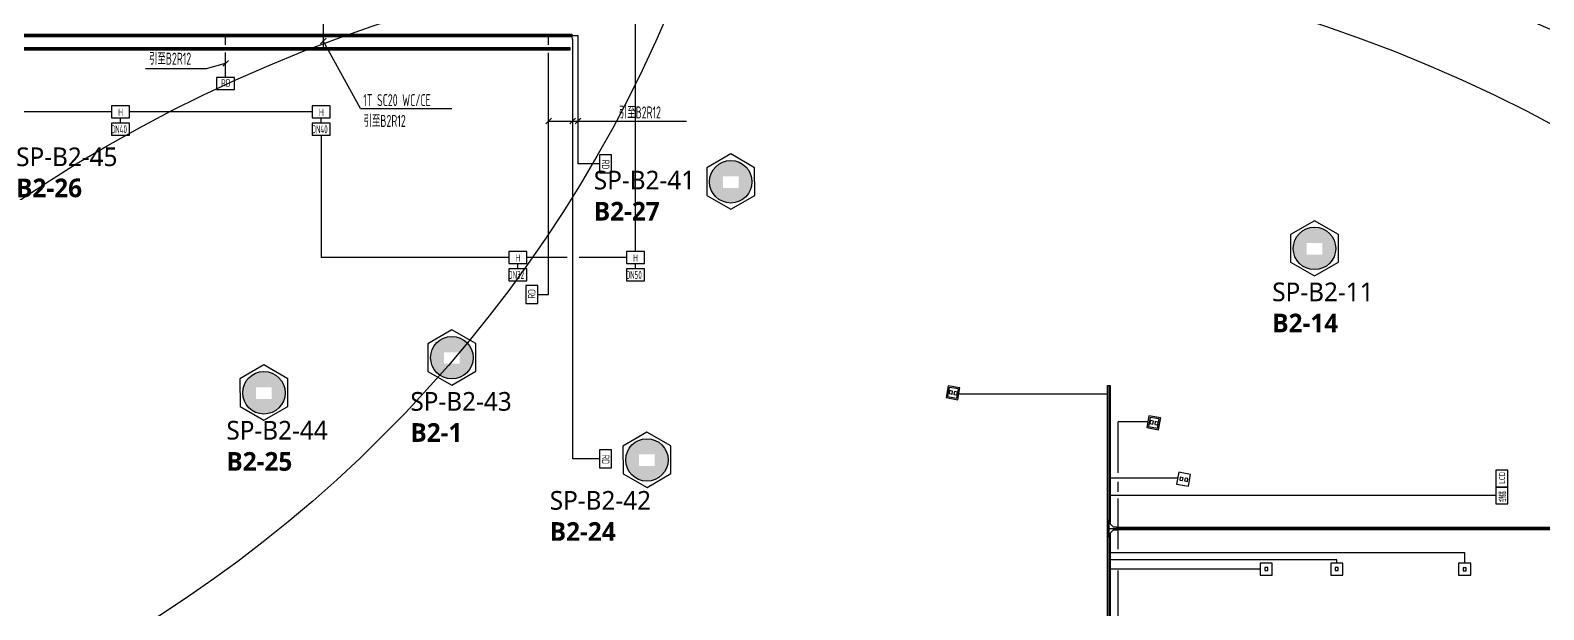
# Model space of a CAD drawing. Extents: x 444086 to 1693832, y -6784 to 371769.
# Drawn here: x 1444194 to 1500922, y 167803 to 189516 of the extents above; entities that cross this region are included whole.
import ezdxf

# ---------------------------------------------------------------- set-up
doc = ezdxf.new("R2010")
doc.units = 0
doc.header["$LTSCALE"] = 1000
doc.header["$MEASUREMENT"] = 0
doc.layers.get('0').update_dxf_attribs({"color": 1, "linetype": 'CONTINUOUS'})
for name, color, linetype in [('AP', 7, 'CONTINUOUS'), ('CABLETRAY_DOTE', 5, 'CONTINUOUS'), ('CABLETRAY_WEAK', 6, 'CONTINUOUS'), ('rd-tbk', 1, 'CONTINUOUS'), ('rd-tbn', 7, 'CONTINUOUS'), ('T-BSA TEXT', 7, '485_LINE'), ('T-DIFFUSE', 1, 'CONTINUOUS'), ('T-I-CHANNELS', 2, 'CONTINUOUS'), ('T-METER DATA', 150, 'C_LINE'), ('T-R-INTEGRATE', 1, 'CONTINUOUS'), ('T-SYSTEM BLOCK', 4, 'CONTINUOUS'), ('T-TEXT', 7, 'CONTINUOUS'), ('T-TL', 2, 'CONTINUOUS'), ('WALL', 9, 'CONTINUOUS'), ('WIRE-通讯', 4, 'CONTINUOUS')]:
    doc.layers.add(name, color=color, linetype=linetype)
doc.styles.add('GBSTYLE', font='gbxwxt.shx', dxfattribs={"width": 0.6, "bigfont": 'gbhzfs.shx'})
doc.styles.add('HZF', font='GBXWXT', dxfattribs={"width": 0.8, "bigfont": 'GBHZFS'})
doc.styles.get("Standard").update_dxf_attribs({"font": 'GBENOR', "bigfont": 'GBCBIG'})
doc.linetypes.add('485_LINE', pattern='A,25.7,-3.58,["485",Standard,S=2.54,R=0,X=-3.2,Y=-1.27],-3.85', length=33.13)
doc.linetypes.add('C_LINE', pattern='A,25.7,-2.08,["C",Standard,S=2.54,R=0,X=-0.54,Y=-1.27],-2.35', length=30.13)

# ---------------------------------------------------------------- blocks, each defined once
blk = doc.blocks.new('空调抄费表')
at = {"layer": 'T-SYSTEM BLOCK'}
blk.add_lwpolyline([(-338, 0), (338, 0), (338, 450), (-338, 450)], close=True, dxfattribs=at)
at = {"layer": 'T-TEXT', "style": 'GBSTYLE', "width": 0.7}
blk.add_text('H', height=281, dxfattribs=at).set_placement((-84, 63))
blk = doc.blocks.new('$C30311172003108')
at = {"layer": 'T-SYSTEM BLOCK'}
blk.add_lwpolyline([(-0.9, 0), (0.9, 0), (0.9, 1.2), (-0.9, 1.2)], close=True, dxfattribs=at)
at = {"style": 'GBSTYLE', "width": 0.8, "flags": 9}
blk.add_attdef('A', (0, 0), '', height=0.00003, dxfattribs=at)
at = {"layer": 'T-TEXT', "color": 7, "style": 'GBSTYLE', "width": 0.7}
blk.add_text('RD', height=0.75, dxfattribs=at).set_placement((-0.41, 0.26))
blk = doc.blocks.new('A$C78FD1D7B')
at = {"layer": 'T-SYSTEM BLOCK'}
blk.add_lwpolyline([(-300, 0), (300, 0), (300, 400), (-300, 400)], close=True, dxfattribs=at)
at = {"layer": 'T-TEXT', "style": 'GBSTYLE', "width": 0.7}
blk.add_text('RD', height=250, dxfattribs=at).set_placement((-149, 88))
blk = doc.blocks.new('T901B')
at = {"layer": 'rd-tbk'}
blk.add_lwpolyline([(-350, 0), (350, 0), (350, 500), (-350, 500)], close=True, dxfattribs=at)
at = {"layer": 'rd-tbn', "color": 7, "style": 'HZF', "width": 0.8}
blk.add_text('LCD', height=250, dxfattribs=at).set_placement((-215, 116))
blk = doc.blocks.new('信息发布网络控制器')
at = {"layer": 'T-DIFFUSE'}
for p, q in [((-420, 600), (-420, 0)), ((420, 600), (-420, 600)), ((-420, 0), (420, 0)), ((420, 0), (420, 600))]:
    blk.add_line(p, q, dxfattribs=at)
at = {"layer": 'T-DIFFUSE', "color": 7, "style": 'GBSTYLE', "width": 0.6}
blk.add_text('控制器', height=300, dxfattribs=at).set_placement((-329, 92))
blk = doc.blocks.new('T-D2T')
at = {"layer": 'T-SYSTEM BLOCK'}
for points in [[(0, 0), (450, 0), (450, 450), (0, 450)], [(50, 50), (400, 50), (400, 400), (50, 400)], [(87, 169), (199, 169), (199, 281), (87, 281)], [(271, 169), (383, 169), (383, 281), (271, 281)]]:
    blk.add_lwpolyline(points, close=True, dxfattribs=at)
blk = doc.blocks.new('DS2')
at = {"layer": 'T-SYSTEM BLOCK'}
for points in [[(-225, -450), (225, -450), (225, 0), (-225, 0)], [(-138, -281), (-26, -281), (-26, -169), (-138, -169)], [(46, -281), (158, -281), (158, -169), (46, -169)]]:
    blk.add_lwpolyline(points, close=True, dxfattribs=at)
blk = doc.blocks.new('单口数据点')
at = {"layer": 'T-SYSTEM BLOCK'}
for points in [[(148816, -13376), (149116, -13376), (149116, -13076), (148816, -13076)], [(148929, -13263), (149004, -13263), (149004, -13188), (148929, -13188)]]:
    blk.add_lwpolyline(points, close=True, dxfattribs=at)

msp = doc.modelspace()

# ---------------------------------------------------------------- hatches: boundary and pattern name
at = {"layer": 'WALL', "linetype": 'ByBlock'}
h = msp.add_hatch(dxfattribs=at)
h.set_pattern_fill('ESCHER', color=3)
h.set_pattern_definition([(60, (-1406797.44, -2217925.648), (-30.47999999, -7e-09), [27.94, -2.54]), (180, (-1406797.44, -2217925.648), (15.24, -26.3964543), [27.94, -2.54]), (300, (-1406797.44, -2217925.648), (30.47999999, -7e-09), [27.94, -2.54]), (60, (-1406794.9, -2217925.648), (-30.47999999, -7e-09), [5.08, -25.4]), (300, (-1406794.9, -2217925.648), (30.47999999, -7e-09), [5.08, -25.4]), (60, (-1406798.71, -2217923.448), (-30.47999999, -7e-09), [5.08, -25.4]), (180, (-1406798.71, -2217923.448), (15.24, -26.3964543), [5.08, -25.4]), (300, (-1406798.71, -2217927.848), (30.47999999, -7e-09), [5.08, -25.4]), (180, (-1406798.71, -2217927.848), (15.24, -26.3964543), [5.08, -25.4]), (60, (-1406807.6, -2217925.648), (-30.47999999, -7e-09), [5.08, -25.4]), (300, (-1406807.6, -2217925.648), (30.47999999, -7e-09), [5.08, -25.4]), (60, (-1406792.36, -2217934.447), (-30.47999999, -7e-09), [5.08, -25.4]), (180, (-1406792.36, -2217934.447), (15.24, -26.3964543), [5.08, -25.4]), (300, (-1406792.36, -2217916.85), (30.47999999, -7e-09), [5.08, -25.4]), (180, (-1406792.36, -2217916.85), (15.24, -26.3964543), [5.08, -25.4]), (0, (-1406792.36, -2217921.25), (-15.24, 26.3964543), [17.78, -12.7]), (0, (-1406792.36, -2217930.048), (-15.24, 26.3964543), [17.78, -12.7]), (120, (-1406796.17, -2217919.05), (-30.47999999, 7e-09), [17.78, -12.7]), (120, (-1406803.79, -2217923.448), (-30.47999999, 7e-09), [17.78, -12.7]), (240, (-1406803.79, -2217927.848), (15.23999999, -26.3964543), [17.78, -12.7]), (240, (-1406796.17, -2217932.247), (15.23999999, -26.3964543), [17.78, -12.7])])
h.paths.add_polyline_path([(1469654, 183840, 1), (1471246, 183840, 1)])
h.paths.add_polyline_path([(1470745, 184045), (1470745, 183611), (1470157, 183611), (1470157, 184045)], flags=16)
h = msp.add_hatch(dxfattribs=at)
h.set_pattern_fill('ESCHER', color=3)
h.set_pattern_definition([(60, (-1384917.29, -2220424.404), (-30.47999999, -7e-09), [27.94, -2.54]), (180, (-1384917.29, -2220424.404), (15.24, -26.3964543), [27.94, -2.54]), (300, (-1384917.29, -2220424.404), (30.47999999, -7e-09), [27.94, -2.54]), (60, (-1384914.75, -2220424.404), (-30.47999999, -7e-09), [5.08, -25.4]), (300, (-1384914.75, -2220424.404), (30.47999999, -7e-09), [5.08, -25.4]), (60, (-1384918.56, -2220422.205), (-30.47999999, -7e-09), [5.08, -25.4]), (180, (-1384918.56, -2220422.205), (15.24, -26.3964543), [5.08, -25.4]), (300, (-1384918.56, -2220426.604), (30.47999999, -7e-09), [5.08, -25.4]), (180, (-1384918.56, -2220426.604), (15.24, -26.3964543), [5.08, -25.4]), (60, (-1384927.45, -2220424.404), (-30.47999999, -7e-09), [5.08, -25.4]), (300, (-1384927.45, -2220424.404), (30.47999999, -7e-09), [5.08, -25.4]), (60, (-1384912.21, -2220433.203), (-30.47999999, -7e-09), [5.08, -25.4]), (180, (-1384912.21, -2220433.203), (15.24, -26.3964543), [5.08, -25.4]), (300, (-1384912.21, -2220415.606), (30.47999999, -7e-09), [5.08, -25.4]), (180, (-1384912.21, -2220415.606), (15.24, -26.3964543), [5.08, -25.4]), (0, (-1384912.21, -2220420.005), (-15.24, 26.3964543), [17.78, -12.7]), (0, (-1384912.21, -2220428.804), (-15.24, 26.3964543), [17.78, -12.7]), (120, (-1384916.02, -2220417.805), (-30.47999999, 7e-09), [17.78, -12.7]), (120, (-1384923.64, -2220422.205), (-30.47999999, 7e-09), [17.78, -12.7]), (240, (-1384923.64, -2220426.604), (15.23999999, -26.3964543), [17.78, -12.7]), (240, (-1384916.02, -2220431.004), (15.23999999, -26.3964543), [17.78, -12.7])])
h.paths.add_polyline_path([(1491534, 181342, 1), (1493126, 181342, 1)])
h.paths.add_polyline_path([(1492625, 181547), (1492625, 181112), (1492037, 181112), (1492037, 181547)], flags=16)
h = msp.add_hatch(dxfattribs=at)
h.set_pattern_fill('ESCHER', color=3)
h.set_pattern_definition([(60, (-1417250.829, -2224516.78), (-30.47999999, -7e-09), [27.94, -2.54]), (180, (-1417250.829, -2224516.78), (15.24, -26.3964543), [27.94, -2.54]), (300, (-1417250.829, -2224516.78), (30.47999999, -7e-09), [27.94, -2.54]), (60, (-1417248.289, -2224516.78), (-30.47999999, -7e-09), [5.08, -25.4]), (300, (-1417248.289, -2224516.78), (30.47999999, -7e-09), [5.08, -25.4]), (60, (-1417252.099, -2224514.58), (-30.47999999, -7e-09), [5.08, -25.4]), (180, (-1417252.099, -2224514.58), (15.24, -26.3964543), [5.08, -25.4]), (300, (-1417252.099, -2224518.98), (30.47999999, -7e-09), [5.08, -25.4]), (180, (-1417252.099, -2224518.98), (15.24, -26.3964543), [5.08, -25.4]), (60, (-1417260.989, -2224516.78), (-30.47999999, -7e-09), [5.08, -25.4]), (300, (-1417260.989, -2224516.78), (30.47999999, -7e-09), [5.08, -25.4]), (60, (-1417245.749, -2224525.578), (-30.47999999, -7e-09), [5.08, -25.4]), (180, (-1417245.749, -2224525.578), (15.24, -26.3964543), [5.08, -25.4]), (300, (-1417245.749, -2224507.98), (30.47999999, -7e-09), [5.08, -25.4]), (180, (-1417245.749, -2224507.98), (15.24, -26.3964543), [5.08, -25.4]), (0, (-1417245.749, -2224512.38), (-15.24, 26.3964543), [17.78, -12.7]), (0, (-1417245.749, -2224521.179), (-15.24, 26.3964543), [17.78, -12.7]), (120, (-1417249.559, -2224510.18), (-30.47999999, 7e-09), [17.78, -12.7]), (120, (-1417257.179, -2224514.58), (-30.47999999, 7e-09), [17.78, -12.7]), (240, (-1417257.179, -2224518.98), (15.23999999, -26.3964543), [17.78, -12.7]), (240, (-1417249.559, -2224523.378), (15.23999999, -26.3964543), [17.78, -12.7])])
h.paths.add_polyline_path([(1459201, 177249, 1), (1460793, 177249, 1)])
h.paths.add_polyline_path([(1460291, 177454), (1460291, 177020), (1459703, 177020), (1459703, 177454)], flags=16)
h = msp.add_hatch(dxfattribs=at)
h.set_pattern_fill('ESCHER', color=3)
h.set_pattern_definition([(60, (-1424295.48, -2225832.776), (-30.47999999, -7e-09), [27.94, -2.54]), (180, (-1424295.48, -2225832.776), (15.24, -26.3964543), [27.94, -2.54]), (300, (-1424295.48, -2225832.776), (30.47999999, -7e-09), [27.94, -2.54]), (60, (-1424292.94, -2225832.776), (-30.47999999, -7e-09), [5.08, -25.4]), (300, (-1424292.94, -2225832.776), (30.47999999, -7e-09), [5.08, -25.4]), (60, (-1424296.75, -2225830.577), (-30.47999999, -7e-09), [5.08, -25.4]), (180, (-1424296.75, -2225830.577), (15.24, -26.3964543), [5.08, -25.4]), (300, (-1424296.75, -2225834.976), (30.47999999, -7e-09), [5.08, -25.4]), (180, (-1424296.75, -2225834.976), (15.24, -26.3964543), [5.08, -25.4]), (60, (-1424305.64, -2225832.776), (-30.47999999, -7e-09), [5.08, -25.4]), (300, (-1424305.64, -2225832.776), (30.47999999, -7e-09), [5.08, -25.4]), (60, (-1424290.4, -2225841.575), (-30.47999999, -7e-09), [5.08, -25.4]), (180, (-1424290.4, -2225841.575), (15.24, -26.3964543), [5.08, -25.4]), (300, (-1424290.4, -2225823.978), (30.47999999, -7e-09), [5.08, -25.4]), (180, (-1424290.4, -2225823.978), (15.24, -26.3964543), [5.08, -25.4]), (0, (-1424290.4, -2225828.377), (-15.24, 26.3964543), [17.78, -12.7]), (0, (-1424290.4, -2225837.176), (-15.24, 26.3964543), [17.78, -12.7]), (120, (-1424294.21, -2225826.177), (-30.47999999, 7e-09), [17.78, -12.7]), (120, (-1424301.83, -2225830.577), (-30.47999999, 7e-09), [17.78, -12.7]), (240, (-1424301.83, -2225834.976), (15.23999999, -26.3964543), [17.78, -12.7]), (240, (-1424294.21, -2225839.376), (15.23999999, -26.3964543), [17.78, -12.7])])
h.paths.add_polyline_path([(1452156, 175933, 1), (1453748, 175933, 1)])
h.paths.add_polyline_path([(1453247, 176138), (1453247, 175704), (1452659, 175704), (1452659, 176138)], flags=16)
h = msp.add_hatch(dxfattribs=at)
h.set_pattern_fill('ESCHER', color=3)
h.set_pattern_definition([(60, (-1409939.53, -2228350.141), (-30.47999999, -7e-09), [27.94, -2.54]), (180, (-1409939.53, -2228350.141), (15.24, -26.3964543), [27.94, -2.54]), (300, (-1409939.53, -2228350.141), (30.47999999, -7e-09), [27.94, -2.54]), (60, (-1409936.99, -2228350.141), (-30.47999999, -7e-09), [5.08, -25.4]), (300, (-1409936.99, -2228350.141), (30.47999999, -7e-09), [5.08, -25.4]), (60, (-1409940.8, -2228347.942), (-30.47999999, -7e-09), [5.08, -25.4]), (180, (-1409940.8, -2228347.942), (15.24, -26.3964543), [5.08, -25.4]), (300, (-1409940.8, -2228352.34), (30.47999999, -7e-09), [5.08, -25.4]), (180, (-1409940.8, -2228352.34), (15.24, -26.3964543), [5.08, -25.4]), (60, (-1409949.69, -2228350.141), (-30.47999999, -7e-09), [5.08, -25.4]), (300, (-1409949.69, -2228350.141), (30.47999999, -7e-09), [5.08, -25.4]), (60, (-1409934.45, -2228358.94), (-30.47999999, -7e-09), [5.08, -25.4]), (180, (-1409934.45, -2228358.94), (15.24, -26.3964543), [5.08, -25.4]), (300, (-1409934.45, -2228341.343), (30.47999999, -7e-09), [5.08, -25.4]), (180, (-1409934.45, -2228341.343), (15.24, -26.3964543), [5.08, -25.4]), (0, (-1409934.45, -2228345.742), (-15.24, 26.3964543), [17.78, -12.7]), (0, (-1409934.45, -2228354.54), (-15.24, 26.3964543), [17.78, -12.7]), (120, (-1409938.26, -2228343.542), (-30.47999999, 7e-09), [17.78, -12.7]), (120, (-1409945.88, -2228347.942), (-30.47999999, 7e-09), [17.78, -12.7]), (240, (-1409945.88, -2228352.34), (15.23999999, -26.3964543), [17.78, -12.7]), (240, (-1409938.26, -2228356.74), (15.23999999, -26.3964543), [17.78, -12.7])])
h.paths.add_polyline_path([(1466512, 173416, 1), (1468104, 173416, 1)])
h.paths.add_polyline_path([(1467603, 173621), (1467603, 173186), (1467015, 173186), (1467015, 173621)], flags=16)

# ---------------------------------------------------------------- linework, layer by layer
at = {"layer": 'CABLETRAY_DOTE', "linetype": 'ByBlock'}
for p, q in [((1436374, 189320, 0), (1464493, 189320, 0)), ((1436174, 188824, 0), (1464421, 188824, 0))]:
    msp.add_line(p, q, dxfattribs=at)
at = {"layer": 'CABLETRAY_DOTE'}
for p, q in [((1484623, 176204, 0), (1484623, 154565, 0)), ((1484623, 171150), (1484623, 170550)), ((1484623, 170850), (1484923, 170850)), ((1508375, 170850), (1484923, 170850))]:
    msp.add_line(p, q, dxfattribs=at)
at = {"layer": 'CABLETRAY_WEAK', "linetype": 'ByBlock'}
for p, q in [((1436174, 188874, 0), (1464421, 188874, 0)), ((1464421, 188774, 0), (1436174, 188774, 0)), ((1464421, 188874, 0), (1464421, 188774, 0))]:
    msp.add_line(p, q, dxfattribs=at)
at = {"layer": 'CABLETRAY_WEAK'}
for p, q in [((1484573, 154565, 0), (1484573, 176204, 0)), ((1484573, 176204, 0), (1484673, 176204, 0)), ((1484673, 176204, 0), (1484673, 171025, 0)), ((1484573, 171150), (1484573, 170550)), ((1484673, 171150), (1484573, 171150)), ((1484673, 171025), (1484673, 171150)), ((1484798, 170900), (1484673, 171025)), ((1484673, 170675), (1484798, 170800)), ((1484923, 170900), (1484798, 170900)), ((1484798, 170800), (1484923, 170800)), ((1484923, 170800), (1484923, 170900)), ((1484923, 170900), (1508375, 170900)), ((1484923, 170800), (1484923, 170900)), ((1508375, 170800), (1484923, 170800)), ((1484573, 170550), (1484673, 170550)), ((1484673, 170675, 0), (1484673, 154565, 0)), ((1484673, 170550), (1484673, 170675))]:
    msp.add_line(p, q, dxfattribs=at)
at = {"layer": 'T-BSA TEXT', "linetype": 'ByBlock'}
for p, q in [((1455068, 189014), (1455281, 189226)), ((1456575, 186579, 0), (1455175, 189120)), ((1451408, 188177, 0), (1451620, 188389, 0)), ((1448513, 188078, 0), (1450806, 188078, 0)), ((1450806, 188078, 0), (1451514, 188283, 0)), ((1456575, 186579, 0), (1459995, 186579, 0)), ((1463519, 186010, 0), (1463731, 186223, 0)), ((1463625, 186116, 0), (1468791, 186116, 0)), ((1464419, 186010), (1464631, 186223)), ((1464619, 186010), (1464831, 186223))]:
    msp.add_line(p, q, dxfattribs=at)
at = {"layer": 'T-I-CHANNELS', "linetype": 'ByBlock'}
for p, q in [((1436374, 189370, 0), (1464493, 189370, 0)), ((1464493, 189270, 0), (1436374, 189270, 0)), ((1464493, 189370, 0), (1464493, 189270, 0))]:
    msp.add_line(p, q, dxfattribs=at)
at = {"layer": 'T-METER DATA'}
for p, q in [((1466876, 181230), (1466876, 194010)), ((1447237, 186461), (1434492, 186461)), ((1454761, 186461), (1447912, 186461)), ((1455099, 185581), (1455099, 181005)), ((1462133, 181005), (1455099, 181005)), ((1464316, 181005), (1462808, 181005)), ((1466539, 181005), (1464770, 181005))]:
    msp.add_line(p, q, dxfattribs=at)
at = {"layer": 'T-R-INTEGRATE', "color": 4}
for p, q in [((1451514, 188972), (1451514, 189271)), ((1463625, 188967, 0), (1463625, 189270, 0)), ((1464493, 189320, 0), (1464725, 189320, 0)), ((1464525, 189145), (1464493, 189320, 0)), ((1464525, 173463, 0), (1464525, 189145)), ((1464725, 184513), (1464725, 189320)), ((1451514, 187750, 0), (1451514, 188688)), ((1463625, 179613), (1463625, 188674, 0)), ((1465525, 184513), (1464725, 184513)), ((1463225, 179613), (1463625, 179613)), ((1479001, 175894, 0), (1484573, 175894)), ((1486087, 174848, -4800475), (1484973, 174848, -4800475)), ((1484973, 172935), (1484973, 174848)), ((1465525, 173463, 0), (1464525, 173463, 0)), ((1487203, 172731, 0), (1484673, 172731)), ((1484973, 172227), (1484973, 172594)), ((1499128, 172085, 0), (1484673, 172085)), ((1484973, 170078), (1484973, 171972)), ((1497959, 169937, 0), (1484673, 169937)), ((1497959, 169548, 0), (1497959, 169937, 0)), ((1490300, 169325, 0), (1484673, 169325)), ((1484973, 153965), (1484973, 169273))]:
    msp.add_line(p, q, dxfattribs=at)
at = {"layer": 'T-R-INTEGRATE', "elevation": 0}
msp.add_lwpolyline([(1493165, 169550), (1493165, 169679), (1484673, 169679)], dxfattribs=at)
at = {"layer": 'T-R-INTEGRATE'}
for centre, radius in [((1517663, 228825), 42594), ((1422060, 209681), 50000), ((1474876, 136748), 55842)]:
    msp.add_circle(centre, radius, dxfattribs=at)
at = {"layer": 'T-SYSTEM BLOCK'}
for p, q in [((1447575, 186031), (1447575, 186236)), ((1455099, 186031), (1455099, 186236)), ((1462470, 180575), (1462470, 180780)), ((1466876, 180575), (1466876, 180780))]:
    msp.add_line(p, q, dxfattribs=at)
at = {"layer": 'T-SYSTEM BLOCK', "elevation": 0}
for points in [[(1447237, 185581), (1447912, 185581), (1447912, 186031), (1447237, 186031)], [(1454761, 185581), (1455436, 185581), (1455436, 186031), (1454761, 186031)], [(1462133, 180125), (1462808, 180125), (1462808, 180575), (1462133, 180575)], [(1466539, 180125), (1467214, 180125), (1467214, 180575), (1466539, 180575)]]:
    msp.add_lwpolyline(points, close=True, dxfattribs=at)
at = {"layer": 'WALL', "color": 3, "linetype": 'ByBlock'}
for points in [[(1471348, 183330), (1471346, 184365), (1470447, 184881), (1469552, 184361), (1469554, 183325), (1470453, 182810)], [(1493228, 180831), (1493226, 181866), (1492328, 182382), (1491432, 181862), (1491435, 180826), (1492333, 180311)], [(1460895, 176739), (1460892, 177774), (1459994, 178290), (1459098, 177770), (1459101, 176734), (1459999, 176218)], [(1453850, 175423), (1453848, 176458), (1452949, 176974), (1452054, 176454), (1452056, 175418), (1452955, 174902)], [(1468206, 172905), (1468204, 173941), (1467305, 174456), (1466410, 173936), (1466412, 172901), (1467311, 172385)]]:
    msp.add_lwpolyline(points, close=True, dxfattribs=at)
for centre in [(1470450, 183840), (1492330, 181342), (1459997, 177249), (1452952, 175933), (1467308, 173416)]:
    msp.add_circle(centre, 796, dxfattribs=at)
at = {"layer": 'WIRE-通讯'}
msp.add_line((1455175, 190350), (1455175, 188875), dxfattribs=at)

# ---------------------------------------------------------------- block references
at = {"layer": 'T-DIFFUSE', "ltscale": 0.1, "rotation": 90}
for name, p, xscale, yscale, zscale in [('T901B', (1499578, 172717, 0), 0.905, 0.905, 0.905), ('信息发布网络控制器', (1499578, 172085, 0), 0.75, 0.75, 0.75)]:
    msp.add_blockref(name, p, dxfattribs=dict(at, xscale=xscale, yscale=yscale, zscale=zscale))
at = {"layer": 'T-METER DATA'}
for p in [(1447575, 186236), (1455099, 186236), (1462470, 180780), (1466876, 180780)]:
    msp.add_blockref('空调抄费表', p, dxfattribs=at)
at = {"layer": 'T-SYSTEM BLOCK', "xscale": 0.99821, "yscale": 0.9982, "zscale": 0.9982, "rotation": 349.8552802269245}
msp.add_blockref('DS2', (1487463, 172913, 0), dxfattribs=at)
at = {"layer": 'T-SYSTEM BLOCK', "xscale": 1.5, "yscale": 1.5, "zscale": 1.5}
for p in [(1267075, 189163, 0), (1269716, 189163, 0), (1274510, 189161, 0)]:
    msp.add_blockref('单口数据点', p, dxfattribs=at)
at = {"layer": 'T-TL', "linetype": 'ByBlock', "xscale": 0.9982, "yscale": 0.9982, "zscale": 0.9982, "rotation": 349.9480576932106}
for p in [(1478519, 175751, 0), (1486047, 174627, -4800475)]:
    msp.add_blockref('T-D2T', p, dxfattribs=at)
at = {"layer": 'WIRE-通讯', "xscale": 1.125, "yscale": 1.125, "zscale": 1.125}
msp.add_blockref('A$C78FD1D7B', (1451514, 187302), dxfattribs=at)
at = {"layer": 'WIRE-通讯', "xscale": 375, "yscale": 375, "zscale": 375}
for p, rotation in [((1465525, 184513), 270), ((1463225, 179613), 90), ((1465525, 173463, 0), 270)]:
    msp.add_blockref('$C30311172003108', p, dxfattribs=dict(at, rotation=rotation))

# ---------------------------------------------------------------- texts
at = {"layer": 'AP', "color": 3, "char_height": 700, "attachment_point": 1}
for s, insert in [('{\\fMicrosoft YaHei|b0|i0|c134|p34;SP-B2-45\\P\\fMicrosoft YaHei|b1|i0|c134|p34;\\C1;B2-26}', (1443665, 185126)), ('{\\fMicrosoft YaHei|b0|i0|c134|p34;SP-B2-41\\P\\fMicrosoft YaHei|b1|i0|c134|p34;\\C1;B2-27}', (1465318, 184253)), ('{\\fMicrosoft YaHei|b0|i0|c134|p34;SP-B2-11\\P\\fMicrosoft YaHei|b1|i0|c134|p34;\\C1;B2-14}', (1490747, 180064)), ('{\\fMicrosoft YaHei|b0|i0|c134|p34;SP-B2-43\\P\\fMicrosoft YaHei|b1|i0|c134|p34;\\C1;B2-1}', (1458442, 175961)), ('{\\fMicrosoft YaHei|b0|i0|c134|p34;SP-B2-44\\P\\fMicrosoft YaHei|b1|i0|c134|p34;\\C1;B2-25}', (1451545, 174879)), ('{\\fMicrosoft YaHei|b0|i0|c134|p34;SP-B2-42\\P\\fMicrosoft YaHei|b1|i0|c134|p34;\\C1;B2-24}', (1463666, 172252))]:
    msp.add_mtext_dynamic_manual_height_columns(s, width=3644.11, gutter_width=12.5, heights=[0], dxfattribs=dict(at, insert=insert))
at = {"layer": 'T-BSA TEXT', "linetype": 'ByBlock', "style": 'GBSTYLE', "width": 0.7}
for s, p in [('引至B2R12', (1448646, 188228, 0)), ('1T SC20 WC/CE ', (1456676, 186674, 0)), ('引至B2R12', (1466254, 186214, 0)), ('引至B2R12', (1456687, 185895, 0))]:
    msp.add_text(s, height=450, dxfattribs=at).set_placement(p)
at = {"layer": 'T-SYSTEM BLOCK', "color": 0, "style": 'GBSTYLE', "width": 0.6}
for s, p in [('DN40', (1447215, 185658)), ('DN40', (1454739, 185658)), ('DN32', (1462110, 180201)), ('DN50', (1466516, 180201))]:
    msp.add_text(s, height=300, dxfattribs=at).set_placement(p)

doc.saveas('drawing.dxf')
